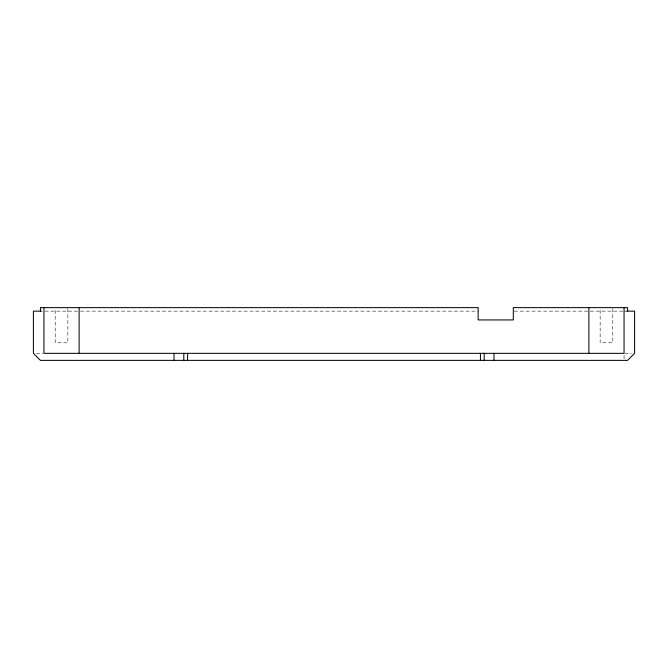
<?xml version="1.0" encoding="UTF-8"?>
<svg xmlns="http://www.w3.org/2000/svg" width="668" height="668" viewBox="0 0 668 668"><rect width="100%" height="100%" fill="white"/><g stroke="black" fill="none" stroke-linecap="round" stroke-linejoin="round"><path stroke-width="0.5" stroke-dasharray="3.34 2.5" d="M41.458 311.146L42.193 311.146M44.99 311.146L79.434 311.146M80.477 311.146L478.146 311.146M514.343 311.146L623.019 311.146M624.054 311.146L626.542 311.146M36.489 353.339L43.036 353.339M624.964 353.339L631.51 353.339M624.054 355.343L624.054 360.369M612.798 308.666L612.798 342.793L600.148 342.793L600.148 308.666M67.852 308.666L67.852 342.793L55.202 342.793L55.202 308.666"/><path stroke-width="1" d="M626.784 311.146L634.6 311.146L634.6 353.339L627.569 360.369L40.431 360.369L33.4 353.339L33.4 311.146L41.216 311.146M627.569 311.146L627.569 307.631L513.308 307.631L513.308 319.939L478.146 319.939L478.146 307.631L40.431 307.631L40.431 311.146M624.054 307.631L624.054 353.339L43.946 353.339L43.946 307.631M588.892 307.631L588.892 353.339M493.969 353.339L493.969 360.369M484.191 353.339L484.191 360.369M480.434 353.339L480.434 360.369M187.566 353.339L187.566 360.369M183.809 353.339L183.809 360.369M174.031 353.339L174.031 360.369M79.108 307.631L79.108 353.339"/></g></svg>
